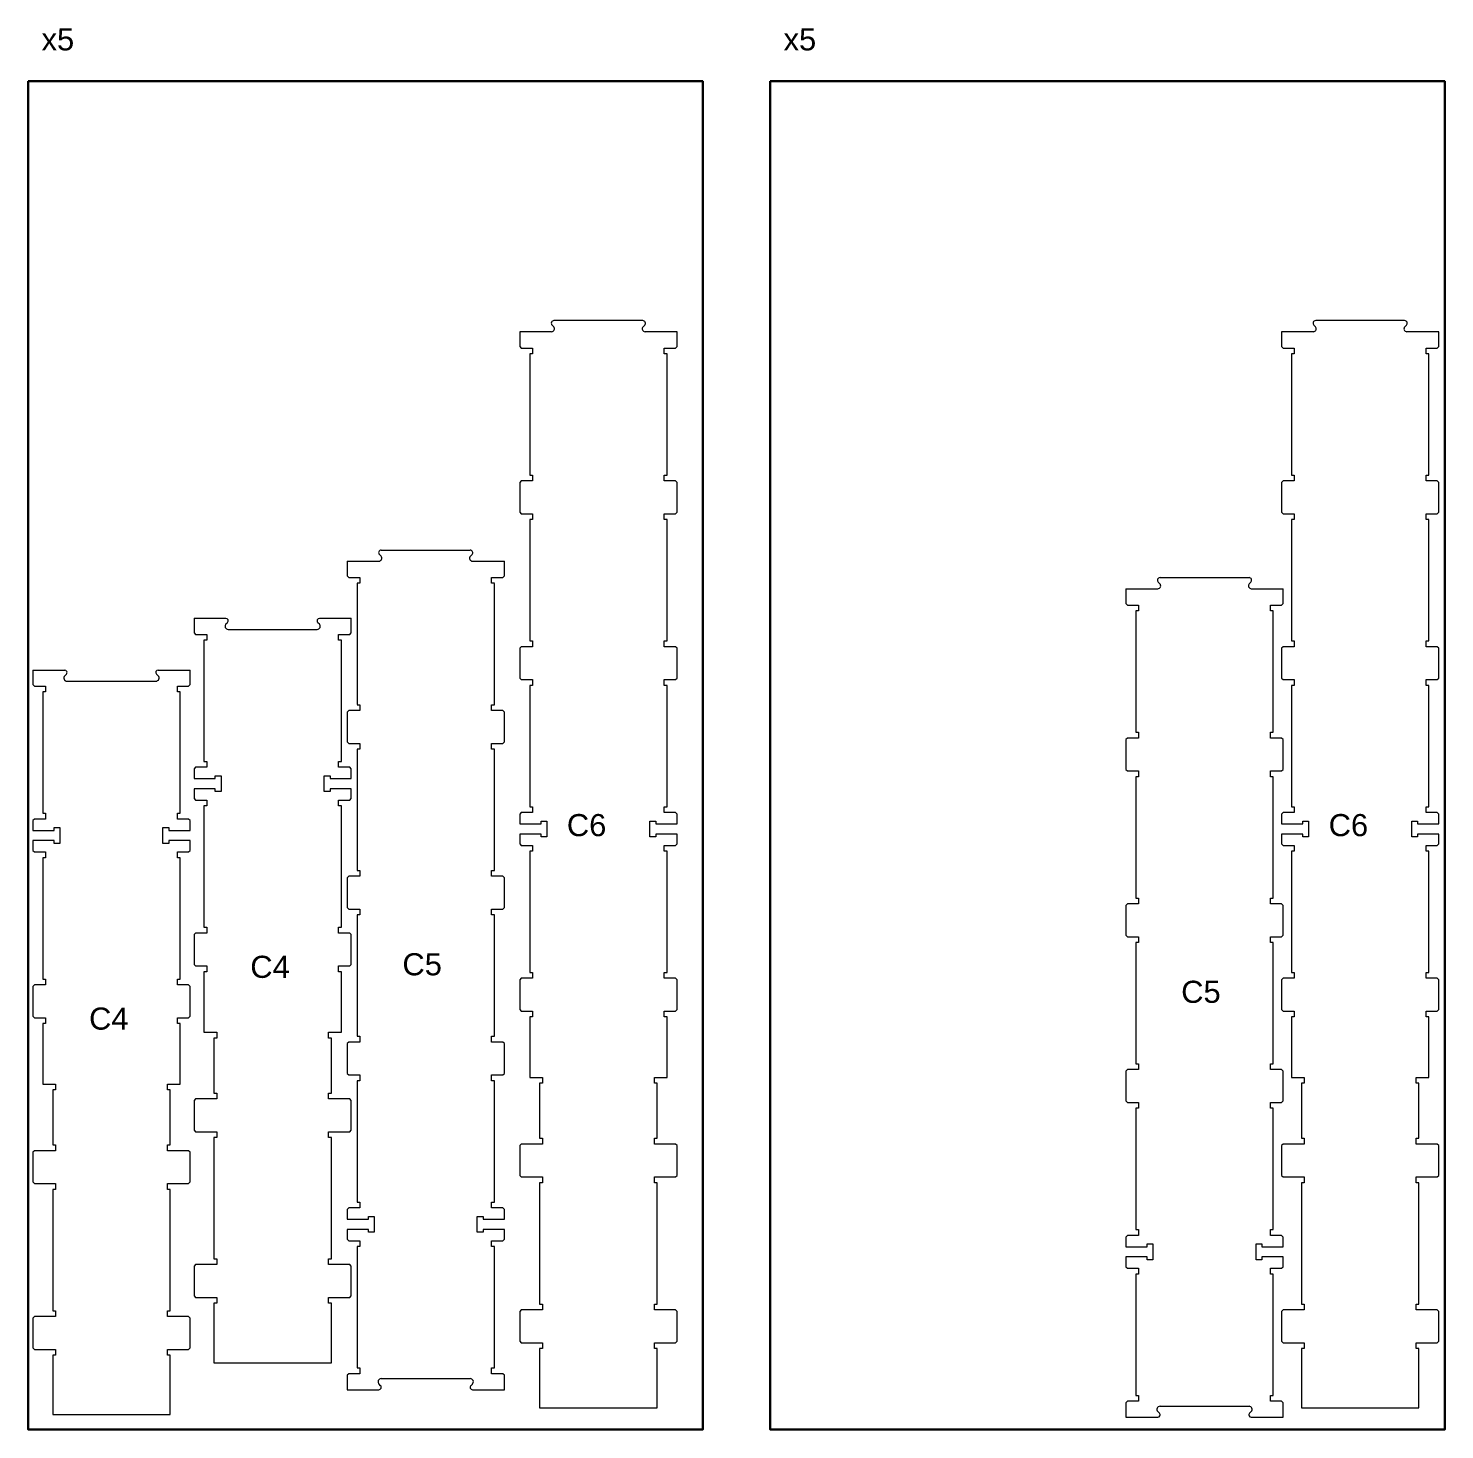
# Model space of a CAD drawing. Header units: millimetres. Extents: x 47343 to 66013, y -73719 to -63321.
# Drawn here: x 63451 to 66013, y -65857 to -63321 of the extents above; entities that cross this region are included whole.
import ezdxf

# ---------------------------------------------------------------- set-up
doc = ezdxf.new("R2010")
doc.units = ezdxf.units.MM
doc.header["$MEASUREMENT"] = 0
doc.layers.add('PLY BOARDS', color=1, linetype='CONTINUOUS', lineweight=30)
doc.layers.add('SHEETS', color=7, linetype='CONTINUOUS', lineweight=5)

msp = doc.modelspace()

# ---------------------------------------------------------------- linework, layer by layer
at = {"layer": 'PLY BOARDS'}
for points in [[(63451.1, -63417.1), (64671.1, -63417.1), (64671.1, -65857.1), (63451.1, -65857.1)], [(64793.5, -63417.1), (66013.5, -63417.1), (66013.5, -65857.1), (64793.5, -65857.1)]]:
    msp.add_lwpolyline(points, close=True, dxfattribs=at)
at = {"layer": 'SHEETS'}
for p, q in [((64562.8, -63850.4), (64402, -63850.4)), ((65941, -63850.4), (65780.1, -63850.4)), ((64397.8, -63870.4), (64340.2, -63870.4)), ((64340.2, -63870.4), (64340.2, -63897)), ((64398.6, -63858.5), (64401.6, -63861.4)), ((64563.3, -63861.4), (64566.2, -63858.5)), ((64624.7, -63870.4), (64567, -63870.4)), ((64624.7, -63897), (64624.7, -63870.4)), ((65776, -63870.4), (65718.3, -63870.4)), ((65718.3, -63870.4), (65718.3, -63897)), ((65776.8, -63858.5), (65779.7, -63861.4)), ((65941.4, -63861.4), (65944.3, -63858.5)), ((66002.8, -63870.4), (65945.1, -63870.4)), ((66002.8, -63897), (66002.8, -63870.4)), ((64340.2, -63897), (64343, -63899.9)), ((64343, -63899.9), (64363.2, -63899.9)), ((64363.2, -63899.9), (64363.2, -63910.4)), ((64601.7, -63910.4), (64601.7, -63899.9)), ((64601.7, -63899.9), (64621.8, -63899.9)), ((64621.8, -63899.9), (64624.7, -63897)), ((65718.3, -63897), (65721.1, -63899.9)), ((65721.1, -63899.9), (65741.3, -63899.9)), ((65741.3, -63899.9), (65741.3, -63910.4)), ((65979.8, -63910.4), (65979.8, -63899.9)), ((65979.8, -63899.9), (65999.9, -63899.9)), ((65999.9, -63899.9), (66002.8, -63897)), ((64363.2, -63910.4), (64358.2, -63910.4)), ((64358.2, -63910.4), (64358.2, -64129.9)), ((64606.7, -63910.4), (64601.7, -63910.4)), ((64606.7, -64129.9), (64606.7, -63910.4)), ((65741.3, -63910.4), (65736.3, -63910.4)), ((65736.3, -63910.4), (65736.3, -64129.9)), ((65984.8, -63910.4), (65979.8, -63910.4)), ((65984.8, -64129.9), (65984.8, -63910.4)), ((64358.2, -64129.9), (64363.2, -64129.9)), ((64363.2, -64129.9), (64363.2, -64140.4)), ((64601.7, -64140.4), (64601.7, -64129.9)), ((64601.7, -64129.9), (64606.7, -64129.9)), ((65736.3, -64129.9), (65741.3, -64129.9)), ((65741.3, -64129.9), (65741.3, -64140.4)), ((65979.8, -64140.4), (65979.8, -64129.9)), ((65979.8, -64129.9), (65984.8, -64129.9)), ((64343, -64140.4), (64340.2, -64143.2)), ((64340.2, -64143.2), (64340.2, -64197)), ((64363.2, -64140.4), (64343, -64140.4)), ((64621.8, -64140.4), (64601.7, -64140.4)), ((64624.7, -64143.2), (64621.8, -64140.4)), ((64624.7, -64197), (64624.7, -64143.2)), ((65721.1, -64140.4), (65718.3, -64143.2)), ((65718.3, -64143.2), (65718.3, -64197)), ((65741.3, -64140.4), (65721.1, -64140.4)), ((65999.9, -64140.4), (65979.8, -64140.4)), ((66002.8, -64143.2), (65999.9, -64140.4)), ((66002.8, -64197), (66002.8, -64143.2)), ((64340.2, -64197), (64343, -64199.9)), ((64343, -64199.9), (64363.2, -64199.9)), ((64363.2, -64210.4), (64358.2, -64210.4)), ((64358.2, -64210.4), (64358.2, -64429.9)), ((64363.2, -64199.9), (64363.2, -64210.4)), ((64601.7, -64210.4), (64601.7, -64199.9)), ((64601.7, -64199.9), (64621.8, -64199.9)), ((64606.7, -64210.4), (64601.7, -64210.4)), ((64606.7, -64429.9), (64606.7, -64210.4)), ((64621.8, -64199.9), (64624.7, -64197)), ((65718.3, -64197), (65721.1, -64199.9)), ((65721.1, -64199.9), (65741.3, -64199.9)), ((65741.3, -64210.4), (65736.3, -64210.4)), ((65736.3, -64210.4), (65736.3, -64429.9)), ((65741.3, -64199.9), (65741.3, -64210.4)), ((65979.8, -64210.4), (65979.8, -64199.9)), ((65979.8, -64199.9), (65999.9, -64199.9)), ((65984.8, -64210.4), (65979.8, -64210.4)), ((65984.8, -64429.9), (65984.8, -64210.4)), ((65999.9, -64199.9), (66002.8, -64197)), ((64027.8, -64285.5), (64027.8, -64312.2)), ((64027.8, -64285.5), (64085.5, -64285.5)), ((64086.3, -64273.6), (64089.2, -64276.6)), ((64089.6, -64265.5), (64250.5, -64265.5)), ((64250.9, -64276.6), (64253.9, -64273.6)), ((64254.6, -64285.5), (64312.3, -64285.5)), ((64312.3, -64312.2), (64312.3, -64285.5)), ((64027.8, -64312.2), (64030.7, -64315)), ((64309.5, -64315), (64312.3, -64312.2)), ((64030.7, -64315), (64050.8, -64315)), ((64045.8, -64325.5), (64045.8, -64545)), ((64050.8, -64325.5), (64045.8, -64325.5)), ((64050.8, -64315), (64050.8, -64325.5)), ((64289.3, -64325.5), (64289.3, -64315)), ((64289.3, -64315), (64309.5, -64315)), ((64294.3, -64325.5), (64289.3, -64325.5)), ((64294.3, -64545.3), (64294.3, -64325.8)), ((65436.8, -64335.4), (65436.8, -64362)), ((65436.8, -64335.4), (65494.5, -64335.4)), ((65495.2, -64323.5), (65498.2, -64326.4)), ((65498.6, -64315.4), (65659.5, -64315.4)), ((65659.9, -64326.4), (65662.8, -64323.5)), ((65663.6, -64335.4), (65721.3, -64335.4)), ((65721.3, -64362), (65721.3, -64335.4)), ((65436.8, -64362), (65439.6, -64364.9)), ((65439.6, -64364.9), (65459.8, -64364.9)), ((65459.8, -64364.9), (65459.8, -64375.4)), ((65698.3, -64375.4), (65698.3, -64364.9)), ((65698.3, -64364.9), (65718.4, -64364.9)), ((65718.4, -64364.9), (65721.3, -64362)), ((63750.9, -64389), (63808.6, -64389)), ((63750.9, -64389), (63750.9, -64415.2)), ((63977.7, -64389), (64035.4, -64389)), ((64035.4, -64415.2), (64035.4, -64389)), ((65454.8, -64375.4), (65454.8, -64594.9)), ((65459.8, -64375.4), (65454.8, -64375.4)), ((65703.3, -64375.4), (65698.3, -64375.4)), ((65703.3, -64595.1), (65703.3, -64375.6)), ((63750.9, -64415.2), (63753.7, -64418)), ((63808.6, -64399.2), (63811.6, -64396.3)), ((63812.7, -64409), (63973.6, -64409)), ((63974.7, -64396.3), (63977.6, -64399.2)), ((64032.5, -64418), (64035.4, -64415.2)), ((63753.7, -64418), (63773.9, -64418)), ((63768.9, -64428.5), (63768.9, -64648)), ((63773.9, -64428.5), (63768.9, -64428.5)), ((63773.9, -64418), (63773.9, -64428.5)), ((64012.4, -64428.5), (64012.4, -64418)), ((64012.4, -64418), (64032.5, -64418)), ((64017.4, -64428.5), (64012.4, -64428.5)), ((64017.4, -64648), (64017.4, -64428.5)), ((64343, -64440.4), (64340.2, -64443.2)), ((64363.2, -64440.4), (64343, -64440.4)), ((64358.2, -64429.9), (64363.2, -64429.9)), ((64363.2, -64429.9), (64363.2, -64440.4)), ((64601.7, -64440.4), (64601.7, -64429.9)), ((64601.7, -64429.9), (64606.7, -64429.9)), ((64621.8, -64440.4), (64601.7, -64440.4)), ((64624.7, -64443.2), (64621.8, -64440.4)), ((65721.1, -64440.4), (65718.3, -64443.2)), ((65741.3, -64440.4), (65721.1, -64440.4)), ((65736.3, -64429.9), (65741.3, -64429.9)), ((65741.3, -64429.9), (65741.3, -64440.4)), ((65979.8, -64440.4), (65979.8, -64429.9)), ((65979.8, -64429.9), (65984.8, -64429.9)), ((65999.9, -64440.4), (65979.8, -64440.4)), ((66002.8, -64443.2), (65999.9, -64440.4)), ((64340.2, -64443.2), (64340.2, -64497)), ((64624.7, -64497), (64624.7, -64443.2)), ((65718.3, -64443.2), (65718.3, -64497)), ((66002.8, -64497), (66002.8, -64443.2)), ((63459.2, -64482.8), (63516.9, -64482.8)), ((63459.2, -64482.8), (63459.2, -64508.9)), ((63517, -64492.9), (63519.9, -64490)), ((63683, -64490), (63686, -64492.9)), ((63686, -64482.8), (63743.7, -64482.8)), ((63743.7, -64508.9), (63743.7, -64482.8)), ((63459.2, -64508.9), (63462.1, -64511.8)), ((63462.1, -64511.8), (63482.2, -64511.8)), ((63482.2, -64511.8), (63482.2, -64522.3)), ((63521, -64502.8), (63681.9, -64502.8)), ((63720.7, -64522.3), (63720.7, -64511.8)), ((63720.7, -64511.8), (63740.9, -64511.8)), ((63740.9, -64511.8), (63743.7, -64508.9)), ((64340.2, -64497), (64343, -64499.9)), ((64343, -64499.9), (64363.2, -64499.9)), ((64363.2, -64510.4), (64358.2, -64510.4)), ((64358.2, -64510.4), (64358.2, -64729.9)), ((64363.2, -64499.9), (64363.2, -64510.4)), ((64601.7, -64510.4), (64601.7, -64499.9)), ((64601.7, -64499.9), (64621.8, -64499.9)), ((64606.7, -64510.4), (64601.7, -64510.4)), ((64606.7, -64729.9), (64606.7, -64510.4)), ((64621.8, -64499.9), (64624.7, -64497)), ((65718.3, -64497), (65721.1, -64499.9)), ((65721.1, -64499.9), (65741.3, -64499.9)), ((65741.3, -64510.4), (65736.3, -64510.4)), ((65736.3, -64510.4), (65736.3, -64729.9)), ((65741.3, -64499.9), (65741.3, -64510.4)), ((65979.8, -64510.4), (65979.8, -64499.9)), ((65979.8, -64499.9), (65999.9, -64499.9)), ((65984.8, -64510.4), (65979.8, -64510.4)), ((65984.8, -64729.9), (65984.8, -64510.4)), ((65999.9, -64499.9), (66002.8, -64497)), ((63477.2, -64522.3), (63477.2, -64741.8)), ((63482.2, -64522.3), (63477.2, -64522.3)), ((63725.7, -64522.3), (63720.7, -64522.3)), ((63725.7, -64741.8), (63725.7, -64522.3)), ((64045.8, -64545.3), (64050.8, -64545.3)), ((64050.8, -64545.3), (64050.8, -64555.8)), ((64289.3, -64555.8), (64289.3, -64545.3)), ((64289.3, -64545.3), (64294.3, -64545.3)), ((64030.7, -64555.8), (64027.8, -64558.6)), ((64027.8, -64558.6), (64027.8, -64612.4)), ((64050.8, -64555.8), (64030.7, -64555.8)), ((64309.5, -64555.8), (64289.3, -64555.8)), ((64312.3, -64558.6), (64309.5, -64555.8)), ((64312.3, -64612.4), (64312.3, -64558.6)), ((65454.8, -64595.1), (65459.8, -64595.1)), ((65459.8, -64595.1), (65459.8, -64605.6)), ((65698.3, -64605.6), (65698.3, -64595.1)), ((65698.3, -64595.1), (65703.3, -64595.1)), ((64027.8, -64612.4), (64030.7, -64615.3)), ((64030.7, -64615.3), (64050.8, -64615.3)), ((64050.8, -64615.3), (64050.8, -64625.8)), ((64289.3, -64625.8), (64289.3, -64615.3)), ((64289.3, -64615.3), (64309.5, -64615.3)), ((64309.5, -64615.3), (64312.3, -64612.4)), ((65439.6, -64605.6), (65436.8, -64608.5)), ((65436.8, -64608.5), (65436.8, -64662.3)), ((65459.8, -64605.6), (65439.6, -64605.6)), ((65718.4, -64605.6), (65698.3, -64605.6)), ((65721.3, -64608.5), (65718.4, -64605.6)), ((65721.3, -64662.3), (65721.3, -64608.5)), ((64050.8, -64625.8), (64045.8, -64625.8)), ((64045.8, -64625.8), (64045.8, -64845.3)), ((64294.3, -64625.8), (64289.3, -64625.8)), ((64294.3, -64845.3), (64294.3, -64625.8)), ((63753.7, -64658.5), (63750.9, -64661.4)), ((63750.9, -64661.4), (63750.9, -64679)), ((63773.9, -64658.5), (63753.7, -64658.5)), ((63768.9, -64648), (63773.9, -64648)), ((63773.9, -64648), (63773.9, -64658.5)), ((64012.4, -64658.5), (64012.4, -64648)), ((64012.4, -64648), (64017.4, -64648)), ((64032.5, -64658.5), (64012.4, -64658.5)), ((64035.4, -64661.4), (64032.5, -64658.5)), ((64035.4, -64679), (64035.4, -64661.4)), ((65436.8, -64662.3), (65439.6, -64665.1)), ((65439.6, -64665.1), (65459.8, -64665.1)), ((65459.8, -64665.1), (65459.8, -64675.6)), ((65698.3, -64675.6), (65698.3, -64665.1)), ((65698.3, -64665.1), (65718.4, -64665.1)), ((65718.4, -64665.1), (65721.3, -64662.3)), ((63750.9, -64679), (63789.4, -64679)), ((63789.4, -64697.5), (63750.9, -64697.5)), ((63750.9, -64697.5), (63750.9, -64715.2)), ((63789.4, -64679), (63789.4, -64674)), ((63789.4, -64674), (63799.9, -64674)), ((63789.4, -64702.5), (63789.4, -64697.5)), ((63799.9, -64674), (63799.9, -64702.5)), ((63986.4, -64702.5), (63986.4, -64674)), ((63986.4, -64674), (63996.9, -64674)), ((63996.9, -64674), (63996.9, -64679)), ((63996.9, -64679), (64035.4, -64679)), ((64035.4, -64697.5), (63996.9, -64697.5)), ((63996.9, -64697.5), (63996.9, -64702.5)), ((64035.4, -64715.2), (64035.4, -64697.5)), ((65459.8, -64675.6), (65454.8, -64675.6)), ((65454.8, -64675.6), (65454.8, -64895.1)), ((65703.3, -64675.6), (65698.3, -64675.6)), ((65703.3, -64895.1), (65703.3, -64675.6)), ((63750.9, -64715.2), (63753.7, -64718)), ((63753.7, -64718), (63773.9, -64718)), ((63773.9, -64718), (63773.9, -64728.5)), ((63799.9, -64702.5), (63789.4, -64702.5)), ((63996.9, -64702.5), (63986.4, -64702.5)), ((64012.4, -64728.5), (64012.4, -64718)), ((64012.4, -64718), (64032.5, -64718)), ((64032.5, -64718), (64035.4, -64715.2)), ((63477.2, -64741.8), (63482.2, -64741.8)), ((63482.2, -64741.8), (63482.2, -64752.3)), ((63720.7, -64752.3), (63720.7, -64741.8)), ((63720.7, -64741.8), (63725.7, -64741.8)), ((63773.9, -64728.5), (63768.9, -64728.5)), ((63768.9, -64728.5), (63768.9, -64948)), ((64017.4, -64728.5), (64012.4, -64728.5)), ((64017.4, -64948), (64017.4, -64728.5)), ((64343, -64740.4), (64340.2, -64743.2)), ((64340.2, -64743.2), (64340.2, -64760.9)), ((64363.2, -64740.4), (64343, -64740.4)), ((64358.2, -64729.9), (64363.2, -64729.9)), ((64363.2, -64729.9), (64363.2, -64740.4)), ((64601.7, -64740.4), (64601.7, -64729.9)), ((64601.7, -64729.9), (64606.7, -64729.9)), ((64621.8, -64740.4), (64601.7, -64740.4)), ((64624.7, -64743.2), (64621.8, -64740.4)), ((64624.7, -64760.9), (64624.7, -64743.2)), ((65721.1, -64740.4), (65718.3, -64743.2)), ((65718.3, -64743.2), (65718.3, -64760.9)), ((65741.3, -64740.4), (65721.1, -64740.4)), ((65736.3, -64729.9), (65741.3, -64729.9)), ((65741.3, -64729.9), (65741.3, -64740.4)), ((65979.8, -64740.4), (65979.8, -64729.9)), ((65979.8, -64729.9), (65984.8, -64729.9)), ((65999.9, -64740.4), (65979.8, -64740.4)), ((66002.8, -64743.2), (65999.9, -64740.4)), ((66002.8, -64760.9), (66002.8, -64743.2)), ((63462.1, -64752.3), (63459.2, -64755.1)), ((63459.2, -64755.1), (63459.2, -64772.8)), ((63459.2, -64772.8), (63497.7, -64772.8)), ((63482.2, -64752.3), (63462.1, -64752.3)), ((63497.7, -64772.8), (63497.7, -64767.8)), ((63497.7, -64767.8), (63508.2, -64767.8)), ((63508.2, -64767.8), (63508.2, -64796.3)), ((63694.7, -64796.3), (63694.7, -64767.8)), ((63694.7, -64767.8), (63705.2, -64767.8)), ((63705.2, -64767.8), (63705.2, -64772.8)), ((63705.2, -64772.8), (63743.7, -64772.8)), ((63740.9, -64752.3), (63720.7, -64752.3)), ((63743.7, -64755.1), (63740.9, -64752.3)), ((63743.7, -64772.8), (63743.7, -64755.1)), ((64340.2, -64760.9), (64378.7, -64760.9)), ((64378.7, -64760.9), (64378.7, -64755.9)), ((64378.7, -64755.9), (64389.2, -64755.9)), ((64389.2, -64755.9), (64389.2, -64784.4)), ((64575.7, -64784.4), (64575.7, -64755.9)), ((64575.7, -64755.9), (64586.2, -64755.9)), ((64586.2, -64755.9), (64586.2, -64760.9)), ((64586.2, -64760.9), (64624.7, -64760.9)), ((65718.3, -64760.9), (65756.8, -64760.9)), ((65756.8, -64760.9), (65756.8, -64755.9)), ((65756.8, -64755.9), (65767.3, -64755.9)), ((65767.3, -64755.9), (65767.3, -64784.4)), ((65953.8, -64784.4), (65953.8, -64755.9)), ((65953.8, -64755.9), (65964.3, -64755.9)), ((65964.3, -64755.9), (65964.3, -64760.9)), ((65964.3, -64760.9), (66002.8, -64760.9)), ((63497.7, -64791.3), (63459.2, -64791.3)), ((63459.2, -64791.3), (63459.2, -64808.9)), ((63497.7, -64796.3), (63497.7, -64791.3)), ((63508.2, -64796.3), (63497.7, -64796.3)), ((63705.2, -64796.3), (63694.7, -64796.3)), ((63743.7, -64791.3), (63705.2, -64791.3)), ((63705.2, -64791.3), (63705.2, -64796.3)), ((63743.7, -64808.9), (63743.7, -64791.3)), ((64378.7, -64779.4), (64340.2, -64779.4)), ((64340.2, -64779.4), (64340.2, -64797)), ((64340.2, -64797), (64343, -64799.9)), ((64343, -64799.9), (64363.2, -64799.9)), ((64363.2, -64799.9), (64363.2, -64810.4)), ((64378.7, -64784.4), (64378.7, -64779.4)), ((64389.2, -64784.4), (64378.7, -64784.4)), ((64586.2, -64784.4), (64575.7, -64784.4)), ((64624.7, -64779.4), (64586.2, -64779.4)), ((64586.2, -64779.4), (64586.2, -64784.4)), ((64601.7, -64810.4), (64601.7, -64799.9)), ((64601.7, -64799.9), (64621.8, -64799.9)), ((64621.8, -64799.9), (64624.7, -64797)), ((64624.7, -64797), (64624.7, -64779.4)), ((65756.8, -64779.4), (65718.3, -64779.4)), ((65718.3, -64779.4), (65718.3, -64797)), ((65718.3, -64797), (65721.1, -64799.9)), ((65721.1, -64799.9), (65741.3, -64799.9)), ((65741.3, -64799.9), (65741.3, -64810.4)), ((65756.8, -64784.4), (65756.8, -64779.4)), ((65767.3, -64784.4), (65756.8, -64784.4)), ((65964.3, -64784.4), (65953.8, -64784.4)), ((66002.8, -64779.4), (65964.3, -64779.4)), ((65964.3, -64779.4), (65964.3, -64784.4)), ((65979.8, -64810.4), (65979.8, -64799.9)), ((65979.8, -64799.9), (65999.9, -64799.9)), ((65999.9, -64799.9), (66002.8, -64797)), ((66002.8, -64797), (66002.8, -64779.4)), ((63459.2, -64808.9), (63462.1, -64811.8)), ((63462.1, -64811.8), (63482.2, -64811.8)), ((63482.2, -64822.3), (63477.2, -64822.3)), ((63477.2, -64822.3), (63477.2, -65041.8)), ((63482.2, -64811.8), (63482.2, -64822.3)), ((63720.7, -64822.3), (63720.7, -64811.8)), ((63720.7, -64811.8), (63740.9, -64811.8)), ((63725.7, -64822.3), (63720.7, -64822.3)), ((63725.7, -65041.8), (63725.7, -64822.3)), ((63740.9, -64811.8), (63743.7, -64808.9)), ((64363.2, -64810.4), (64358.2, -64810.4)), ((64358.2, -64810.4), (64358.2, -65029.9)), ((64606.7, -64810.4), (64601.7, -64810.4)), ((64606.7, -65029.9), (64606.7, -64810.4)), ((65741.3, -64810.4), (65736.3, -64810.4)), ((65736.3, -64810.4), (65736.3, -65029.9)), ((65984.8, -64810.4), (65979.8, -64810.4)), ((65984.8, -65029.9), (65984.8, -64810.4)), ((64045.8, -64845.3), (64050.8, -64845.3)), ((64050.8, -64845.3), (64050.8, -64855.8)), ((64289.3, -64855.8), (64289.3, -64845.3)), ((64289.3, -64845.3), (64294.3, -64845.3)), ((64030.7, -64855.8), (64027.8, -64858.6)), ((64027.8, -64858.6), (64027.8, -64912.4)), ((64050.8, -64855.8), (64030.7, -64855.8)), ((64309.5, -64855.8), (64289.3, -64855.8)), ((64312.3, -64858.6), (64309.5, -64855.8)), ((64312.3, -64912.4), (64312.3, -64858.6)), ((65454.8, -64895.1), (65459.8, -64895.1)), ((65459.8, -64895.1), (65459.8, -64905.6)), ((65698.3, -64905.6), (65698.3, -64895.1)), ((65698.3, -64895.1), (65703.3, -64895.1)), ((64027.8, -64912.4), (64030.7, -64915.3)), ((64030.7, -64915.3), (64050.8, -64915.3)), ((64045.8, -64925.8), (64045.8, -65145.3)), ((64050.8, -64925.8), (64045.8, -64925.8)), ((64050.8, -64915.3), (64050.8, -64925.8)), ((64289.3, -64925.8), (64289.3, -64915.3)), ((64289.3, -64925.8), (64289.3, -64915.3)), ((64289.3, -64915.3), (64309.5, -64915.3)), ((64294.3, -64925.8), (64289.3, -64925.8)), ((64294.3, -64925.8), (64289.3, -64925.8)), ((64294.3, -65145.3), (64294.3, -64925.8)), ((64309.5, -64915.3), (64312.3, -64912.4)), ((65439.6, -64905.6), (65436.8, -64908.5)), ((65436.8, -64908.5), (65436.8, -64962.3)), ((65459.8, -64905.6), (65439.6, -64905.6)), ((65718.4, -64905.6), (65698.3, -64905.6)), ((65721.3, -64908.5), (65718.4, -64905.6)), ((65721.3, -64962.3), (65721.3, -64908.5)), ((63768.9, -64948), (63773.9, -64948)), ((63773.9, -64948), (63773.9, -64958.5)), ((64012.4, -64958.5), (64012.4, -64948)), ((64012.4, -64948), (64017.4, -64948)), ((63753.7, -64958.5), (63750.9, -64961.4)), ((63750.9, -64961.4), (63750.9, -65015.2)), ((63773.9, -64958.5), (63753.7, -64958.5)), ((64032.5, -64958.5), (64012.4, -64958.5)), ((64035.4, -64961.4), (64032.5, -64958.5)), ((64035.4, -65015.2), (64035.4, -64961.4)), ((65436.8, -64962.3), (65439.6, -64965.1)), ((65439.6, -64965.1), (65459.8, -64965.1)), ((65454.8, -64975.6), (65454.8, -65195.1)), ((65459.8, -64975.6), (65454.8, -64975.6)), ((65459.8, -64965.1), (65459.8, -64975.6)), ((65698.3, -64975.6), (65698.3, -64965.1)), ((65698.3, -64975.6), (65698.3, -64965.1)), ((65698.3, -64965.1), (65718.4, -64965.1)), ((65703.3, -64975.6), (65698.3, -64975.6)), ((65703.3, -64975.6), (65698.3, -64975.6)), ((65703.3, -65195.1), (65703.3, -64975.6)), ((65718.4, -64965.1), (65721.3, -64962.3)), ((63750.9, -65015.2), (63753.7, -65018)), ((63753.7, -65018), (63773.9, -65018)), ((63773.9, -65028.5), (63768.9, -65028.5)), ((63768.9, -65028.5), (63768.9, -65138)), ((63773.9, -65018), (63773.9, -65028.5)), ((64012.4, -65028.5), (64012.4, -65018)), ((64012.4, -65018), (64032.5, -65018)), ((64017.4, -65028.5), (64012.4, -65028.5)), ((64017.4, -65138), (64017.4, -65028.5)), ((64032.5, -65018), (64035.4, -65015.2)), ((64358.2, -65029.9), (64363.2, -65029.9)), ((64363.2, -65029.9), (64363.2, -65040.4)), ((64601.7, -65040.4), (64601.7, -65029.9)), ((64601.7, -65029.9), (64606.7, -65029.9)), ((65736.3, -65029.9), (65741.3, -65029.9)), ((65741.3, -65029.9), (65741.3, -65040.4)), ((65979.8, -65040.4), (65979.8, -65029.9)), ((65979.8, -65029.9), (65984.8, -65029.9)), ((63462.1, -65052.3), (63459.2, -65055.1)), ((63459.2, -65055.1), (63459.2, -65108.9)), ((63482.2, -65052.3), (63462.1, -65052.3)), ((63477.2, -65041.8), (63482.2, -65041.8)), ((63482.2, -65041.8), (63482.2, -65052.3)), ((63720.7, -65052.3), (63720.7, -65041.8)), ((63720.7, -65041.8), (63725.7, -65041.8)), ((63740.9, -65052.3), (63720.7, -65052.3)), ((63743.7, -65055.1), (63740.9, -65052.3)), ((63743.7, -65108.9), (63743.7, -65055.1)), ((64343, -65040.4), (64340.2, -65043.2)), ((64340.2, -65043.2), (64340.2, -65097)), ((64363.2, -65040.4), (64343, -65040.4)), ((64621.8, -65040.4), (64601.7, -65040.4)), ((64624.7, -65043.2), (64621.8, -65040.4)), ((64624.7, -65097), (64624.7, -65043.2)), ((65721.1, -65040.4), (65718.3, -65043.2)), ((65718.3, -65043.2), (65718.3, -65097)), ((65741.3, -65040.4), (65721.1, -65040.4)), ((65999.9, -65040.4), (65979.8, -65040.4)), ((66002.8, -65043.2), (65999.9, -65040.4)), ((66002.8, -65097), (66002.8, -65043.2)), ((63459.2, -65108.9), (63462.1, -65111.8)), ((63740.9, -65111.8), (63743.7, -65108.9)), ((64340.2, -65097), (64343, -65099.9)), ((64343, -65099.9), (64363.2, -65099.9)), ((64363.2, -65099.9), (64363.2, -65110.4)), ((64601.7, -65110.4), (64601.7, -65099.9)), ((64601.7, -65099.9), (64621.8, -65099.9)), ((64621.8, -65099.9), (64624.7, -65097)), ((65718.3, -65097), (65721.1, -65099.9)), ((65721.1, -65099.9), (65741.3, -65099.9)), ((65741.3, -65099.9), (65741.3, -65110.4)), ((65979.8, -65110.4), (65979.8, -65099.9)), ((65979.8, -65099.9), (65999.9, -65099.9)), ((65999.9, -65099.9), (66002.8, -65097)), ((63462.1, -65111.8), (63482.2, -65111.8)), ((63482.2, -65122.3), (63477.2, -65122.3)), ((63477.2, -65122.3), (63477.2, -65231.8)), ((63482.2, -65111.8), (63482.2, -65122.3)), ((63720.7, -65122.3), (63720.7, -65111.8)), ((63720.7, -65111.8), (63740.9, -65111.8)), ((63725.7, -65122.3), (63720.7, -65122.3)), ((63725.7, -65231.8), (63725.7, -65122.3)), ((64363.2, -65110.4), (64358.2, -65110.4)), ((64358.2, -65110.4), (64358.2, -65219.9)), ((64606.7, -65110.4), (64601.7, -65110.4)), ((64606.7, -65219.9), (64606.7, -65110.4)), ((65741.3, -65110.4), (65736.3, -65110.4)), ((65736.3, -65110.4), (65736.3, -65219.9)), ((65984.8, -65110.4), (65979.8, -65110.4)), ((65984.8, -65219.9), (65984.8, -65110.4)), ((63768.9, -65138), (63791.9, -65138)), ((63791.9, -65148.5), (63786.9, -65148.5)), ((63786.9, -65148.5), (63786.9, -65248)), ((63791.9, -65138), (63791.9, -65148.5)), ((63994.4, -65148.5), (63994.4, -65138)), ((63994.4, -65138), (64017.4, -65138)), ((63999.4, -65148.5), (63994.4, -65148.5)), ((63999.4, -65248), (63999.4, -65148.5)), ((64030.7, -65155.8), (64027.8, -65158.6)), ((64027.8, -65158.6), (64027.8, -65212.4)), ((64050.8, -65155.8), (64030.7, -65155.8)), ((64045.8, -65145.3), (64050.8, -65145.3)), ((64050.8, -65145.3), (64050.8, -65155.8)), ((64289.3, -65155.8), (64289.3, -65145.3)), ((64289.3, -65145.3), (64294.3, -65145.3)), ((64309.5, -65155.8), (64289.3, -65155.8)), ((64312.3, -65158.6), (64309.5, -65155.8)), ((64312.3, -65212.4), (64312.3, -65158.6)), ((65439.6, -65205.6), (65436.8, -65208.5)), ((65436.8, -65208.5), (65436.8, -65262.3)), ((65459.8, -65205.6), (65439.6, -65205.6)), ((65454.8, -65195.1), (65459.8, -65195.1)), ((65459.8, -65195.1), (65459.8, -65205.6)), ((65698.3, -65205.6), (65698.3, -65195.1)), ((65698.3, -65195.1), (65703.3, -65195.1)), ((65718.4, -65205.6), (65698.3, -65205.6)), ((65721.3, -65208.5), (65718.4, -65205.6)), ((65721.3, -65262.3), (65721.3, -65208.5)), ((63477.2, -65231.8), (63500.2, -65231.8)), ((63500.2, -65231.8), (63500.2, -65242.3)), ((63702.7, -65242.3), (63702.7, -65231.8)), ((63702.7, -65231.8), (63725.7, -65231.8)), ((64027.8, -65212.4), (64030.7, -65215.3)), ((64030.7, -65215.3), (64050.8, -65215.3)), ((64050.8, -65225.8), (64045.8, -65225.8)), ((64045.8, -65225.8), (64045.8, -65445.3)), ((64050.8, -65215.3), (64050.8, -65225.8)), ((64289.3, -65225.8), (64289.3, -65215.3)), ((64289.3, -65215.3), (64309.5, -65215.3)), ((64294.3, -65225.8), (64289.3, -65225.8)), ((64294.3, -65445.3), (64294.3, -65225.8)), ((64309.5, -65215.3), (64312.3, -65212.4)), ((64358.2, -65219.9), (64381.2, -65219.9)), ((64381.2, -65230.4), (64376.2, -65230.4)), ((64376.2, -65230.4), (64376.2, -65329.9)), ((64381.2, -65219.9), (64381.2, -65230.4)), ((64583.7, -65230.4), (64583.7, -65219.9)), ((64583.7, -65219.9), (64606.7, -65219.9)), ((64588.7, -65230.4), (64583.7, -65230.4)), ((64588.7, -65329.9), (64588.7, -65230.4)), ((65736.3, -65219.9), (65759.3, -65219.9)), ((65759.3, -65230.4), (65754.3, -65230.4)), ((65754.3, -65230.4), (65754.3, -65329.9)), ((65759.3, -65219.9), (65759.3, -65230.4)), ((65961.8, -65230.4), (65961.8, -65219.9)), ((65961.8, -65219.9), (65984.8, -65219.9)), ((65966.8, -65230.4), (65961.8, -65230.4)), ((65966.8, -65329.9), (65966.8, -65230.4)), ((63500.2, -65242.3), (63495.2, -65242.3)), ((63495.2, -65242.3), (63495.2, -65341.8)), ((63707.7, -65242.3), (63702.7, -65242.3)), ((63707.7, -65341.8), (63707.7, -65242.3)), ((63753.7, -65258.5), (63750.9, -65261.4)), ((63750.9, -65261.4), (63750.9, -65315.2)), ((63791.9, -65258.5), (63753.7, -65258.5)), ((63786.9, -65248), (63791.9, -65248)), ((63791.9, -65248), (63791.9, -65258.5)), ((63994.4, -65258.5), (63994.4, -65248)), ((63994.4, -65248), (63999.4, -65248)), ((64032.5, -65258.5), (63994.4, -65258.5)), ((64035.4, -65261.4), (64032.5, -65258.5)), ((64035.4, -65315.2), (64035.4, -65261.4)), ((65436.8, -65262.3), (65439.6, -65265.1)), ((65718.4, -65265.1), (65721.3, -65262.3)), ((65439.6, -65265.1), (65459.8, -65265.1)), ((65459.8, -65275.6), (65454.8, -65275.6)), ((65454.8, -65275.6), (65454.8, -65495.1)), ((65459.8, -65265.1), (65459.8, -65275.6)), ((65698.3, -65275.6), (65698.3, -65265.1)), ((65698.3, -65265.1), (65718.4, -65265.1)), ((65703.3, -65275.6), (65698.3, -65275.6)), ((65703.3, -65495.1), (65703.3, -65275.6)), ((63750.9, -65315.2), (63753.7, -65318)), ((63753.7, -65318), (63791.9, -65318)), ((63791.9, -65328.5), (63786.9, -65328.5)), ((63786.9, -65328.5), (63786.9, -65548)), ((63791.9, -65318), (63791.9, -65328.5)), ((63994.4, -65328.5), (63994.4, -65318)), ((63994.4, -65318), (64032.5, -65318)), ((63999.4, -65328.5), (63994.4, -65328.5)), ((63999.4, -65548), (63999.4, -65328.5)), ((64032.5, -65318), (64035.4, -65315.2)), ((64376.2, -65329.9), (64381.2, -65329.9)), ((64381.2, -65329.9), (64381.2, -65340.4)), ((64583.7, -65340.4), (64583.7, -65329.9)), ((64583.7, -65329.9), (64588.7, -65329.9)), ((65754.3, -65329.9), (65759.3, -65329.9)), ((65759.3, -65329.9), (65759.3, -65340.4)), ((65961.8, -65340.4), (65961.8, -65329.9)), ((65961.8, -65329.9), (65966.8, -65329.9)), ((63462.1, -65352.3), (63459.2, -65355.1)), ((63459.2, -65355.1), (63459.2, -65408.9)), ((63500.2, -65352.3), (63462.1, -65352.3)), ((63495.2, -65341.8), (63500.2, -65341.8)), ((63500.2, -65341.8), (63500.2, -65352.3)), ((63702.7, -65352.3), (63702.7, -65341.8)), ((63702.7, -65341.8), (63707.7, -65341.8)), ((63740.9, -65352.3), (63702.7, -65352.3)), ((63743.7, -65355.1), (63740.9, -65352.3)), ((63743.7, -65408.9), (63743.7, -65355.1)), ((64343, -65340.4), (64340.2, -65343.2)), ((64340.2, -65343.2), (64340.2, -65397)), ((64381.2, -65340.4), (64343, -65340.4)), ((64621.8, -65340.4), (64583.7, -65340.4)), ((64624.7, -65343.2), (64621.8, -65340.4)), ((64624.7, -65397), (64624.7, -65343.2)), ((65721.1, -65340.4), (65718.3, -65343.2)), ((65718.3, -65343.2), (65718.3, -65397)), ((65759.3, -65340.4), (65721.1, -65340.4)), ((65999.9, -65340.4), (65961.8, -65340.4)), ((66002.8, -65343.2), (65999.9, -65340.4)), ((66002.8, -65397), (66002.8, -65343.2)), ((63459.2, -65408.9), (63462.1, -65411.8)), ((63462.1, -65411.8), (63500.2, -65411.8)), ((63500.2, -65411.8), (63500.2, -65422.3)), ((63702.7, -65422.3), (63702.7, -65411.8)), ((63702.7, -65411.8), (63740.9, -65411.8)), ((63740.9, -65411.8), (63743.7, -65408.9)), ((64340.2, -65397), (64343, -65399.9)), ((64343, -65399.9), (64381.2, -65399.9)), ((64381.2, -65410.4), (64376.2, -65410.4)), ((64376.2, -65410.4), (64376.2, -65629.9)), ((64381.2, -65399.9), (64381.2, -65410.4)), ((64583.7, -65410.4), (64583.7, -65399.9)), ((64583.7, -65399.9), (64621.8, -65399.9)), ((64588.7, -65410.4), (64583.7, -65410.4)), ((64588.7, -65629.9), (64588.7, -65410.4)), ((64621.8, -65399.9), (64624.7, -65397)), ((65718.3, -65397), (65721.1, -65399.9)), ((65721.1, -65399.9), (65759.3, -65399.9)), ((65759.3, -65410.4), (65754.3, -65410.4)), ((65754.3, -65410.4), (65754.3, -65629.9)), ((65759.3, -65399.9), (65759.3, -65410.4)), ((65961.8, -65410.4), (65961.8, -65399.9)), ((65961.8, -65399.9), (65999.9, -65399.9)), ((65966.8, -65410.4), (65961.8, -65410.4)), ((65966.8, -65629.9), (65966.8, -65410.4)), ((65999.9, -65399.9), (66002.8, -65397)), ((63500.2, -65422.3), (63495.2, -65422.3)), ((63495.2, -65422.3), (63495.2, -65641.8)), ((63707.7, -65422.3), (63702.7, -65422.3)), ((63707.7, -65641.8), (63707.7, -65422.3)), ((64030.7, -65455.8), (64027.8, -65458.6)), ((64027.8, -65458.6), (64027.8, -65476.3)), ((64050.8, -65455.8), (64030.7, -65455.8)), ((64045.8, -65445.3), (64050.8, -65445.3)), ((64050.8, -65445.3), (64050.8, -65455.8)), ((64289.3, -65455.8), (64289.3, -65445.3)), ((64289.3, -65445.3), (64294.3, -65445.3)), ((64309.5, -65455.8), (64289.3, -65455.8)), ((64312.3, -65458.6), (64309.5, -65455.8)), ((64312.3, -65476.3), (64312.3, -65458.6)), ((64027.8, -65476.3), (64066.3, -65476.3)), ((64066.3, -65476.3), (64066.3, -65471.3)), ((64066.3, -65471.3), (64076.8, -65471.3)), ((64076.8, -65471.3), (64076.8, -65499.8)), ((64263.3, -65499.8), (64263.3, -65471.3)), ((64263.3, -65471.3), (64273.8, -65471.3)), ((64273.8, -65471.3), (64273.8, -65476.3)), ((64273.8, -65476.3), (64312.3, -65476.3)), ((64066.3, -65494.8), (64027.8, -65494.8)), ((64027.8, -65494.8), (64027.8, -65512.4)), ((64027.8, -65512.4), (64030.7, -65515.3)), ((64030.7, -65515.3), (64050.8, -65515.3)), ((64050.8, -65515.3), (64050.8, -65525.8)), ((64066.3, -65499.8), (64066.3, -65494.8)), ((64076.8, -65499.8), (64066.3, -65499.8)), ((64273.8, -65499.8), (64263.3, -65499.8)), ((64312.3, -65494.8), (64273.8, -65494.8)), ((64273.8, -65494.8), (64273.8, -65499.8)), ((64289.3, -65525.8), (64289.3, -65515.3)), ((64289.3, -65515.3), (64309.5, -65515.3)), ((64309.5, -65515.3), (64312.3, -65512.4)), ((64312.3, -65512.4), (64312.3, -65494.8)), ((65439.6, -65505.6), (65436.8, -65508.5)), ((65436.8, -65508.5), (65436.8, -65526.1)), ((65459.8, -65505.6), (65439.6, -65505.6)), ((65454.8, -65495.1), (65459.8, -65495.1)), ((65459.8, -65495.1), (65459.8, -65505.6)), ((65698.3, -65505.6), (65698.3, -65495.1)), ((65698.3, -65495.1), (65703.3, -65495.1)), ((65718.4, -65505.6), (65698.3, -65505.6)), ((65721.3, -65508.5), (65718.4, -65505.6)), ((65721.3, -65526.1), (65721.3, -65508.5)), ((64045.8, -65525.8), (64045.8, -65745.3)), ((64050.8, -65525.8), (64045.8, -65525.8)), ((64294.3, -65525.8), (64289.3, -65525.8)), ((64294.3, -65745.3), (64294.3, -65525.8)), ((65436.8, -65526.1), (65475.3, -65526.1)), ((65475.3, -65544.6), (65436.8, -65544.6)), ((65436.8, -65544.6), (65436.8, -65562.3)), ((65475.3, -65526.1), (65475.3, -65521.1)), ((65475.3, -65521.1), (65485.8, -65521.1)), ((65475.3, -65549.6), (65475.3, -65544.6)), ((65485.8, -65521.1), (65485.8, -65549.6)), ((65672.3, -65549.6), (65672.3, -65521.1)), ((65672.3, -65521.1), (65682.8, -65521.1)), ((65682.8, -65521.1), (65682.8, -65526.1)), ((65682.8, -65526.1), (65721.3, -65526.1)), ((65721.3, -65544.6), (65682.8, -65544.6)), ((65682.8, -65544.6), (65682.8, -65549.6)), ((65721.3, -65562.3), (65721.3, -65544.6)), ((63753.7, -65558.5), (63750.9, -65561.4)), ((63750.9, -65561.4), (63750.9, -65615.2)), ((63791.9, -65558.5), (63753.7, -65558.5)), ((63786.9, -65548), (63791.9, -65548)), ((63791.9, -65548), (63791.9, -65558.5)), ((63994.4, -65558.5), (63994.4, -65548)), ((63994.4, -65548), (63999.4, -65548)), ((64032.5, -65558.5), (63994.4, -65558.5)), ((64035.4, -65561.4), (64032.5, -65558.5)), ((64035.4, -65615.2), (64035.4, -65561.4)), ((65436.8, -65562.3), (65439.6, -65565.1)), ((65439.6, -65565.1), (65459.8, -65565.1)), ((65459.8, -65565.1), (65459.8, -65575.6)), ((65485.8, -65549.6), (65475.3, -65549.6)), ((65682.8, -65549.6), (65672.3, -65549.6)), ((65698.3, -65575.6), (65698.3, -65565.1)), ((65698.3, -65565.1), (65718.4, -65565.1)), ((65718.4, -65565.1), (65721.3, -65562.3)), ((65454.8, -65575.6), (65454.8, -65795.1)), ((65459.8, -65575.6), (65454.8, -65575.6)), ((65703.3, -65575.6), (65698.3, -65575.6)), ((65703.3, -65795.1), (65703.3, -65575.6)), ((63750.9, -65615.2), (63753.7, -65618)), ((63753.7, -65618), (63791.9, -65618)), ((63791.9, -65618), (63791.9, -65628.5)), ((63994.4, -65628.5), (63994.4, -65618)), ((63994.4, -65618), (64032.5, -65618)), ((64032.5, -65618), (64035.4, -65615.2)), ((63495.2, -65641.8), (63500.2, -65641.8)), ((63500.2, -65641.8), (63500.2, -65652.3)), ((63702.7, -65652.3), (63702.7, -65641.8)), ((63702.7, -65641.8), (63707.7, -65641.8)), ((63791.9, -65628.5), (63786.9, -65628.5)), ((63786.9, -65628.5), (63786.9, -65736)), ((63999.4, -65628.5), (63994.4, -65628.5)), ((63999.4, -65736), (63999.4, -65628.5)), ((64343, -65640.4), (64340.2, -65643.2)), ((64340.2, -65643.2), (64340.2, -65697)), ((64381.2, -65640.4), (64343, -65640.4)), ((64376.2, -65629.9), (64381.2, -65629.9)), ((64381.2, -65629.9), (64381.2, -65640.4)), ((64583.7, -65640.4), (64583.7, -65629.9)), ((64583.7, -65629.9), (64588.7, -65629.9)), ((64621.8, -65640.4), (64583.7, -65640.4)), ((64624.7, -65643.2), (64621.8, -65640.4)), ((64624.7, -65697), (64624.7, -65643.2)), ((65721.1, -65640.4), (65718.3, -65643.2)), ((65718.3, -65643.2), (65718.3, -65697)), ((65759.3, -65640.4), (65721.1, -65640.4)), ((65754.3, -65629.9), (65759.3, -65629.9)), ((65759.3, -65629.9), (65759.3, -65640.4)), ((65961.8, -65640.4), (65961.8, -65629.9)), ((65961.8, -65629.9), (65966.8, -65629.9)), ((65999.9, -65640.4), (65961.8, -65640.4)), ((66002.8, -65643.2), (65999.9, -65640.4)), ((66002.8, -65697), (66002.8, -65643.2)), ((63462.1, -65652.3), (63459.2, -65655.1)), ((63459.2, -65655.1), (63459.2, -65708.9)), ((63500.2, -65652.3), (63462.1, -65652.3)), ((63740.9, -65652.3), (63702.7, -65652.3)), ((63743.7, -65655.1), (63740.9, -65652.3)), ((63743.7, -65708.9), (63743.7, -65655.1)), ((64340.2, -65697), (64343, -65699.9)), ((64621.8, -65699.9), (64624.7, -65697)), ((65718.3, -65697), (65721.1, -65699.9)), ((65999.9, -65699.9), (66002.8, -65697)), ((63459.2, -65708.9), (63462.1, -65711.8)), ((63462.1, -65711.8), (63500.2, -65711.8)), ((63500.2, -65722.3), (63495.2, -65722.3)), ((63495.2, -65722.3), (63495.2, -65829.8)), ((63500.2, -65711.8), (63500.2, -65722.3)), ((63702.7, -65722.3), (63702.7, -65711.8)), ((63702.7, -65711.8), (63740.9, -65711.8)), ((63707.7, -65722.3), (63702.7, -65722.3)), ((63707.7, -65829.8), (63707.7, -65722.3)), ((63740.9, -65711.8), (63743.7, -65708.9)), ((64343, -65699.9), (64381.2, -65699.9)), ((64381.2, -65710.4), (64376.2, -65710.4)), ((64376.2, -65710.4), (64376.2, -65817.9)), ((64381.2, -65699.9), (64381.2, -65710.4)), ((64583.7, -65710.4), (64583.7, -65699.9)), ((64583.7, -65699.9), (64621.8, -65699.9)), ((64588.7, -65710.4), (64583.7, -65710.4)), ((64588.7, -65817.9), (64588.7, -65710.4)), ((65721.1, -65699.9), (65759.3, -65699.9)), ((65759.3, -65710.4), (65754.3, -65710.4)), ((65754.3, -65710.4), (65754.3, -65817.9)), ((65759.3, -65699.9), (65759.3, -65710.4)), ((65961.8, -65710.4), (65961.8, -65699.9)), ((65961.8, -65699.9), (65999.9, -65699.9)), ((65966.8, -65710.4), (65961.8, -65710.4)), ((65966.8, -65817.9), (65966.8, -65710.4)), ((63786.9, -65736), (63999.4, -65736)), ((64045.8, -65745.3), (64050.8, -65745.3)), ((64050.8, -65745.3), (64050.8, -65755.8)), ((64289.3, -65755.8), (64289.3, -65745.3)), ((64289.3, -65745.3), (64294.3, -65745.3)), ((64030.7, -65755.8), (64027.8, -65758.6)), ((64027.8, -65758.6), (64027.8, -65784.8)), ((64050.8, -65755.8), (64030.7, -65755.8)), ((64088.5, -65777.5), (64085.6, -65774.6)), ((64089.6, -65764.8), (64250.5, -65764.8)), ((64254.6, -65774.6), (64251.6, -65777.5)), ((64309.5, -65755.8), (64289.3, -65755.8)), ((64312.3, -65758.6), (64309.5, -65755.8)), ((64312.3, -65784.8), (64312.3, -65758.6)), ((64027.8, -65784.8), (64085.5, -65784.8)), ((64254.6, -65784.8), (64312.3, -65784.8)), ((65454.8, -65795.1), (65459.8, -65795.1)), ((65459.8, -65795.1), (65459.8, -65805.6)), ((65698.3, -65805.6), (65698.3, -65795.1)), ((65698.3, -65795.1), (65703.3, -65795.1)), ((64376.2, -65817.9), (64588.7, -65817.9)), ((65439.6, -65805.6), (65436.8, -65808.5)), ((65436.8, -65808.5), (65436.8, -65834.6)), ((65459.8, -65805.6), (65439.6, -65805.6)), ((65497.5, -65827.4), (65494.5, -65824.4)), ((65498.6, -65814.6), (65659.5, -65814.6)), ((65663.5, -65824.4), (65660.6, -65827.4)), ((65718.4, -65805.6), (65698.3, -65805.6)), ((65721.3, -65808.5), (65718.4, -65805.6)), ((65721.3, -65834.6), (65721.3, -65808.5)), ((65754.3, -65817.9), (65966.8, -65817.9)), ((63495.2, -65829.8), (63707.7, -65829.8)), ((65436.8, -65834.6), (65494.5, -65834.6)), ((65663.6, -65834.6), (65721.3, -65834.6))]:
    msp.add_line(p, q, dxfattribs=at)
for centre, radius, start, end in [((64402, -63855.1), 4.75, 90, 225), ((64562.8, -63855.1), 4.75, 315, 90), ((65780.1, -63855.1), 4.75, 90, 225), ((65941, -63855.1), 4.75, 315, 90), ((64397.8, -63865.1), 5.25, 270, 45), ((64567, -63865.1), 5.25, 135, 270), ((65776, -63865.1), 5.25, 270, 45), ((65945.1, -63865.1), 5.25, 135, 270), ((64089.6, -64270.3), 4.75, 90, 225), ((64085.5, -64280.3), 5.25, 270, 45), ((64254.6, -64280.3), 5.25, 135, 270), ((64250.5, -64270.3), 4.75, 315, 90), ((65498.6, -64320.1), 4.75, 90, 225), ((65494.5, -64330.1), 5.25, 270, 45), ((65663.6, -64330.1), 5.25, 135, 270), ((65659.5, -64320.1), 4.75, 315, 90), ((63808.6, -64393.3), 4.25, 315, 90), ((63977.7, -64393.3), 4.25, 90, 225), ((63812.7, -64403.3), 5.75, 135, 270), ((63973.6, -64403.3), 5.75, 270, 45), ((63521, -64497), 5.75, 135, 270), ((63516.9, -64487), 4.25, 315, 90), ((63686, -64487), 4.25, 90, 225), ((63681.9, -64497), 5.75, 270, 45), ((64089.6, -65770.5), 5.75, 90, 225), ((64250.5, -65770.5), 5.75, 315, 90), ((64085.5, -65780.5), 4.25, 270, 45), ((64254.6, -65780.5), 4.25, 135, 270), ((65498.6, -65820.4), 5.75, 90, 225), ((65659.5, -65820.4), 5.75, 315, 90), ((65494.5, -65830.4), 4.25, 270, 45), ((65663.6, -65830.4), 4.25, 135, 270)]:
    msp.add_arc(centre, radius, start, end, dxfattribs=at)

# ---------------------------------------------------------------- texts
at = {"layer": 'PLY BOARDS', "char_height": 40, "width": 303.373, "attachment_point": 1}
for insert in [(63475.1, -63321.4), (64817.5, -63321.4)]:
    msp.add_mtext('{\\fArial|b0|i0|c0|p34;x5}', dxfattribs=dict(at, insert=insert))
at = {"layer": 'SHEETS', "char_height": 40, "width": 303.373, "attachment_point": 1}
for s, insert in [('{\\fArial|b0|i0|c0|p34;C6}', (64425.4, -64743.2)), ('{\\fArial|b0|i0|c0|p34;C6}', (65803.6, -64743.2)), ('{\\fArial|b0|i0|c0|p34;C4}', (63852.7, -64999.6)), ('{\\fArial|b0|i0|c0|p34;C5}', (64127.9, -64995)), ('{\\fArial|b0|i0|c0|p34;C5}', (65536.8, -65044.8)), ('{\\fArial|b0|i0|c0|p34;C4}', (63561, -65093.3))]:
    msp.add_mtext(s, dxfattribs=dict(at, insert=insert))

doc.saveas('drawing.dxf')
